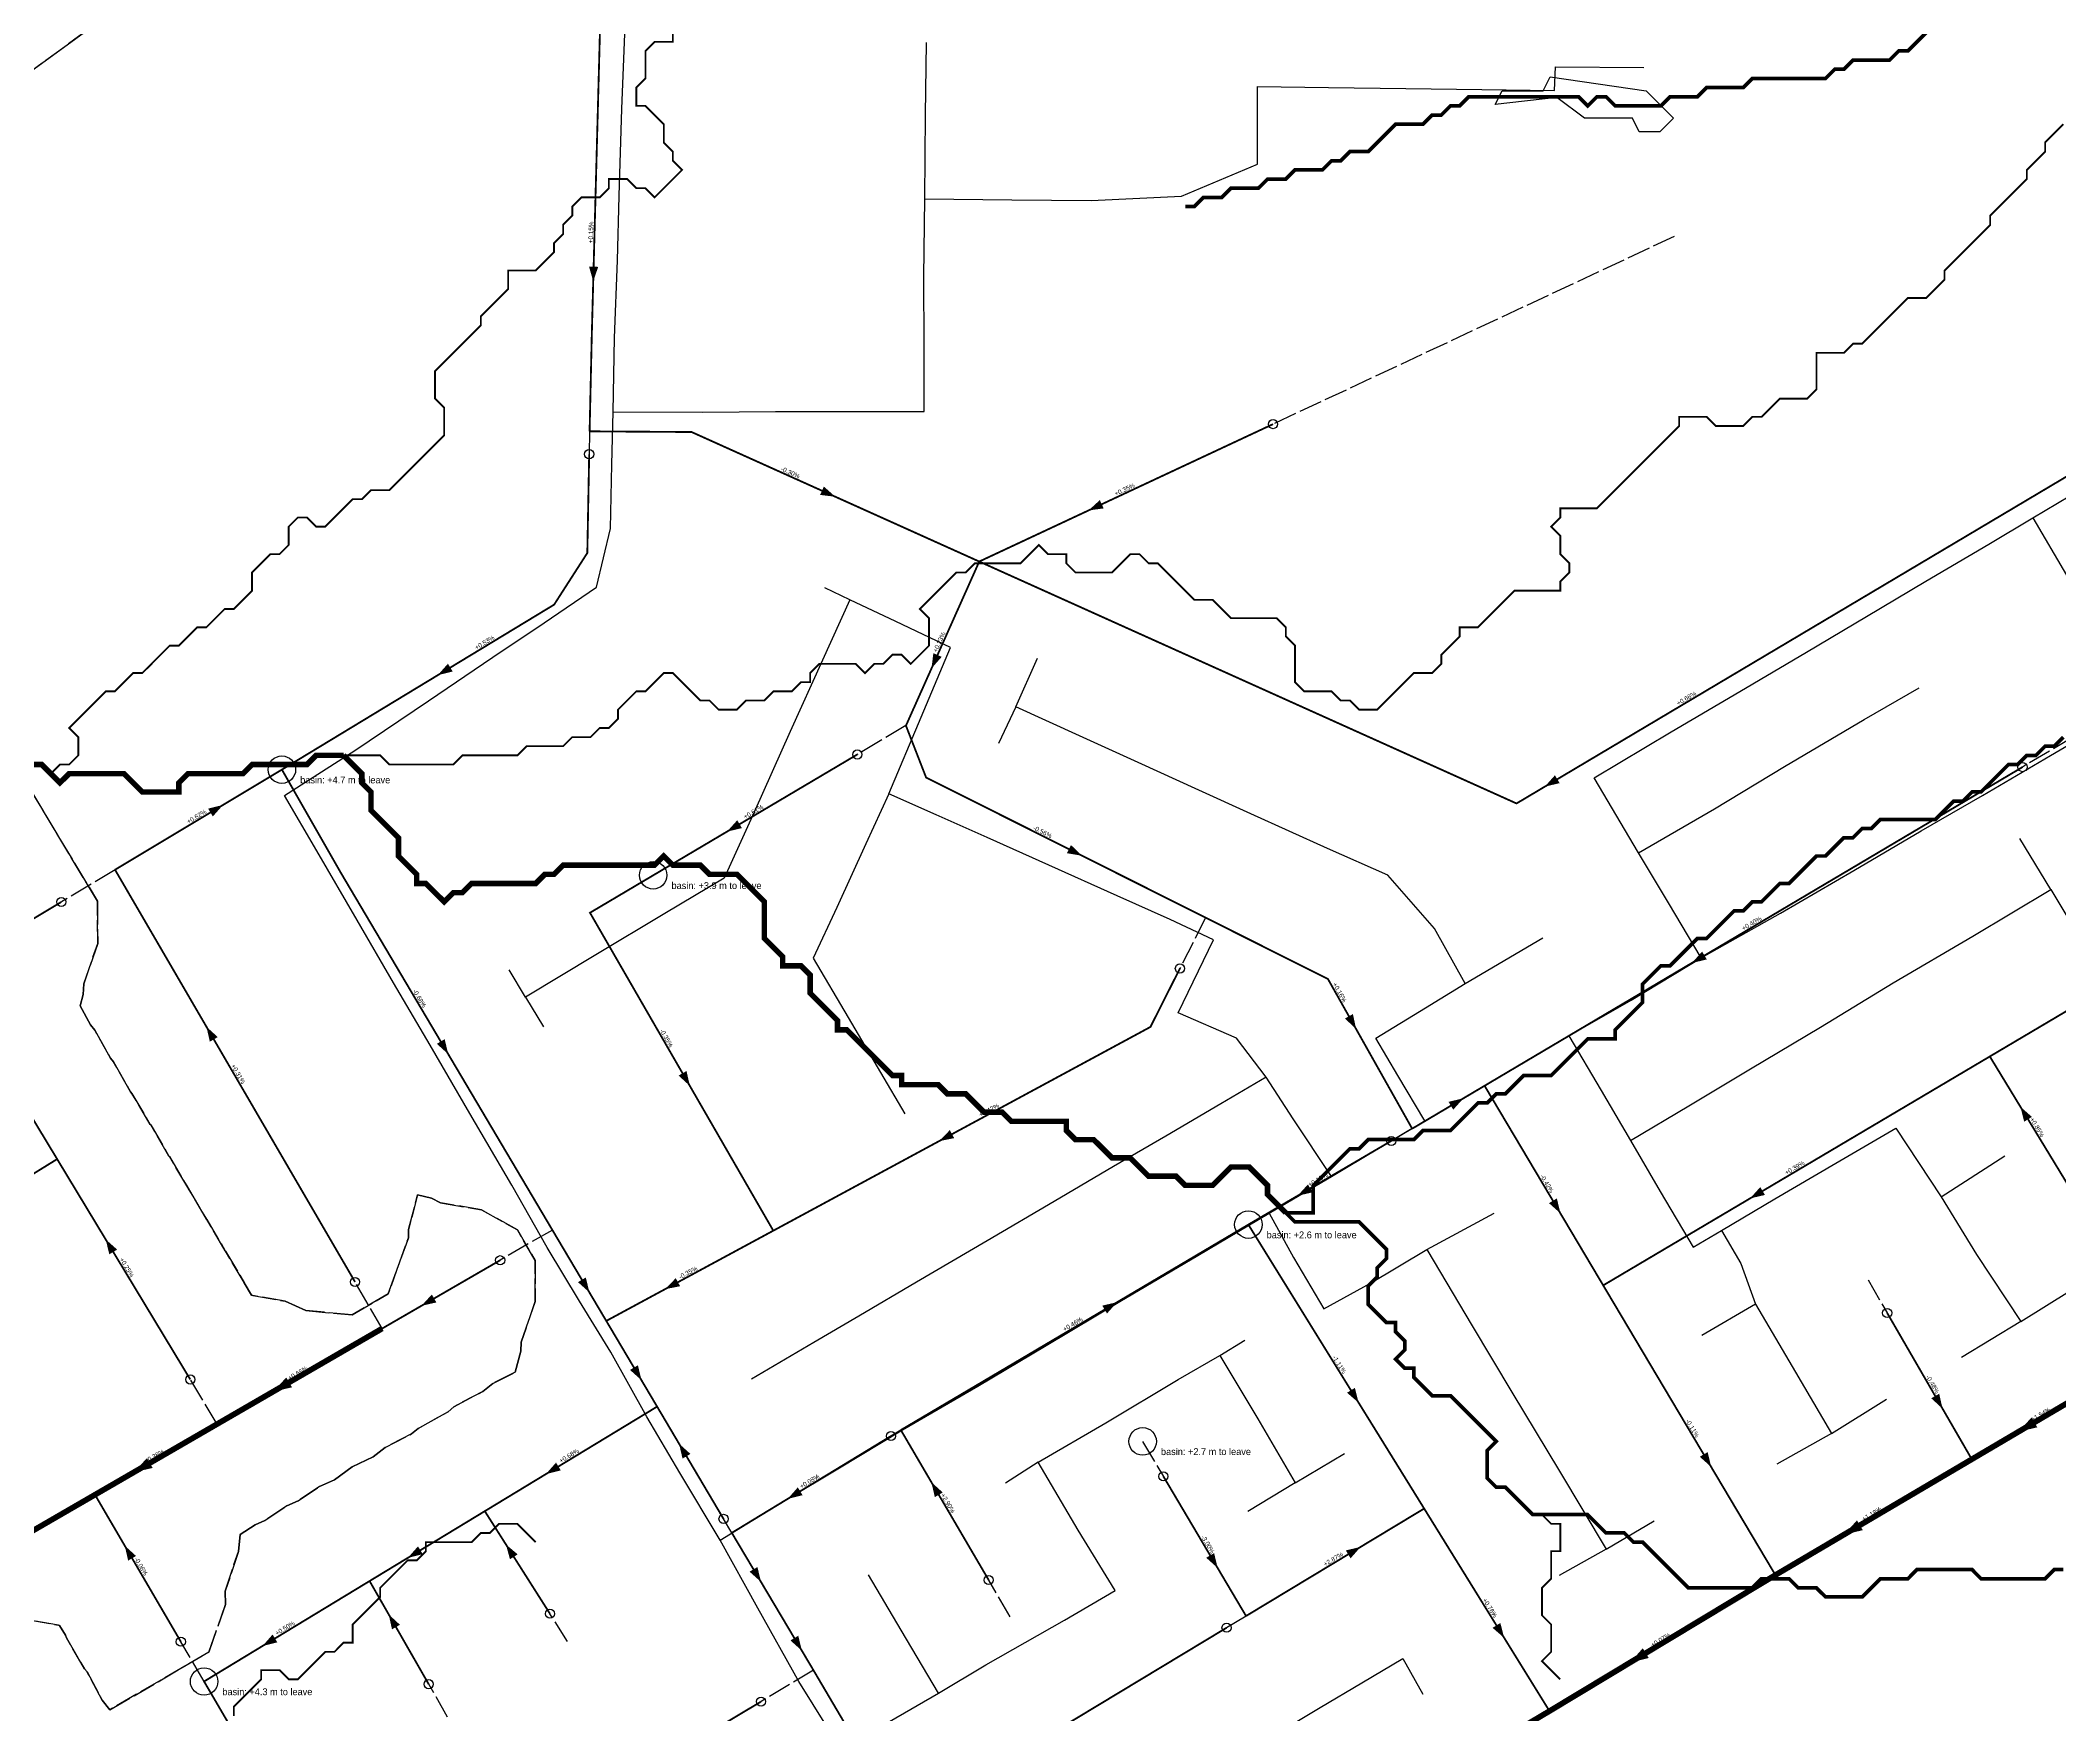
# Model space of a CAD drawing. Header units: metres. Extents: x 442821 to 452274, y 2561971 to 2571293.
# Drawn here: x 444791 to 445674, y 2566429 to 2567161 of the extents above; entities that cross this region are included whole.
import ezdxf
from ezdxf.enums import TextEntityAlignment as Align

# ---------------------------------------------------------------- set-up
doc = ezdxf.new("R2010")
doc.units = ezdxf.units.M
doc.header["$LTSCALE"] = 8
doc.linetypes.add('DASHDOT', pattern=[3.556, 2.54, -0.508, 0, -0.508])
doc.linetypes.add('DASHED', pattern=[1.524, 1.27, -0.254])
for name, color, linetype in [('A_ARROWS', 7, 'Continuous'), ('A_BASINS', 1, 'Continuous'), ('A_BUILT_2006', 252, 'Continuous'), ('A_CATCHMENTS', 7, 'Continuous'), ('A_ENVELOPE', 3, 'Continuous'), ('A_GRADIENT', 8, 'Continuous'), ('A_HEAD_GAP', 8, 'Continuous'), ('A_HEADS', 8, 'Continuous'), ('A_STREAMS', 5, 'Continuous'), ('A_WADI', 4, 'Continuous')]:
    doc.layers.add(name, color=color, linetype=linetype)

msp = doc.modelspace()

# ---------------------------------------------------------------- linework, layer by layer
at = {"layer": 'A_ARROWS', "color": 2}
for points in [[(445032.37, 2567055.61), (445030.54, 2567062.06), (445034.54, 2567061.96)], [(445138.25, 2566961.4), (445131.59, 2566962.21), (445133.23, 2566965.85)], [(445248.96, 2566955.41), (445253.91, 2566959.93), (445255.6, 2566956.31)], [(444964.39, 2566883.36), (444968.83, 2566888.38), (444970.9, 2566884.96)], [(445180.31, 2566886.33), (445181.1, 2566892.99), (445184.75, 2566891.36)], [(445448.46, 2566834.58), (445452.94, 2566839.57), (445454.98, 2566836.13)], [(444870.47, 2566826.57), (444866.01, 2566821.56), (444863.95, 2566824.99)], [(445090.86, 2566814.92), (445095.35, 2566819.9), (445097.39, 2566816.46)], [(445246.13, 2566804.38), (445239.52, 2566805.47), (445241.31, 2566809.04)], [(445512.81, 2566757.46), (445517.3, 2566762.45), (445519.34, 2566759.01)], [(445365.98, 2566728.56), (445361.1, 2566733.16), (445364.59, 2566735.12)], [(444863.22, 2566729.58), (444868.17, 2566725.05), (444864.71, 2566723.04)], [(444968.95, 2566717.6), (444963.97, 2566722.09), (444967.41, 2566724.13)], [(445074.63, 2566703.67), (445069.7, 2566708.21), (445073.16, 2566710.21)], [(445412.94, 2566698.28), (445408.45, 2566693.3), (445406.41, 2566696.74)], [(445656.5, 2566694.56), (445661.53, 2566690.13), (445658.12, 2566688.05)], [(445183.64, 2566679.55), (445188.32, 2566684.36), (445190.22, 2566680.84)], [(445340.4, 2566655.64), (445344.91, 2566660.6), (445346.94, 2566657.15)], [(445538.23, 2566654.46), (445542.72, 2566659.44), (445544.75, 2566656)], [(445455.33, 2566647.93), (445450.34, 2566652.41), (445453.78, 2566654.46)], [(445030.69, 2566613.36), (445025.7, 2566617.85), (445029.14, 2566619.89)], [(445063.78, 2566614.79), (445068.46, 2566619.59), (445070.36, 2566616.07)], [(445261.52, 2566609.11), (445257.03, 2566604.14), (445254.99, 2566607.58)], [(445053.46, 2566574.97), (445048.47, 2566579.45), (445051.91, 2566581.49)], [(445367.09, 2566565.09), (445362.02, 2566569.48), (445365.43, 2566571.59)], [(445622.44, 2566562.51), (445617.5, 2566567.05), (445620.96, 2566569.05)], [(445655.71, 2566552.45), (445661.33, 2566558.66), (445663.87, 2566554.35)], [(445069.89, 2566547.21), (445074.87, 2566542.72), (445071.43, 2566540.68)], [(445521.27, 2566537), (445516.28, 2566541.48), (445519.72, 2566543.52)], [(445011.67, 2566533.9), (445016.11, 2566538.93), (445018.18, 2566535.51)], [(445117.4, 2566523.05), (445121.83, 2566528.09), (445123.9, 2566524.67)], [(445180.24, 2566530.37), (445185.2, 2566525.85), (445181.75, 2566523.83)], [(445579.4, 2566507.46), (445585.02, 2566513.68), (445587.56, 2566509.37)], [(444951.3, 2566497.26), (444955.74, 2566502.29), (444957.81, 2566498.88)], [(444994.2, 2566503.12), (444999.32, 2566498.79), (444995.95, 2566496.64)], [(445305.43, 2566492.81), (445300.45, 2566497.3), (445303.89, 2566499.34)], [(445368.01, 2566502.08), (445363.56, 2566497.06), (445361.49, 2566500.49)], [(445105.73, 2566486.72), (445100.74, 2566491.2), (445104.18, 2566493.24)], [(444942.92, 2566472.54), (444947.84, 2566467.98), (444944.37, 2566465.99)], [(444887.72, 2566458.68), (444892.15, 2566463.71), (444894.23, 2566460.29)], [(445123.59, 2566456.66), (445118.6, 2566461.14), (445122.04, 2566463.19)], [(445430.73, 2566462.26), (445425.66, 2566466.65), (445429.06, 2566468.76)], [(445485.79, 2566451.46), (445491.35, 2566457.73), (445493.93, 2566453.45)]]:
    msp.add_solid(points, dxfattribs=at)
at = {"layer": 'A_ARROWS', "color": 3}
for points in [[(444819.16, 2566636.55), (444824.18, 2566632.1), (444820.75, 2566630.04)], [(444957.25, 2566607.51), (444961.79, 2566612.45), (444963.79, 2566608.99)], [(444892.46, 2566570), (444898.13, 2566576.17), (444900.63, 2566571.85)], [(444831.53, 2566534.73), (444837.2, 2566540.9), (444839.71, 2566536.58)], [(444827.49, 2566502.59), (444832.44, 2566498.08), (444828.99, 2566496.06)]]:
    msp.add_solid(points, dxfattribs=at)
at = {"layer": 'A_BASINS', "color": 1}
for centre in [(444896.23, 2566842.03), (445058.6, 2566795.81), (445318.86, 2566643.02), (445272.64, 2566548.21), (444862.19, 2566443.19)]:
    msp.add_circle(centre, 6, dxfattribs=at)
at = {"layer": 'A_BUILT_2006', "color": 252}
for points in [[(445044.85, 2567131.12), (445046.44, 2567171.15)], [(445177.71, 2567128.41), (445178.05, 2567160.04)], [(445452.8, 2567139.12), (445453.22, 2567149.4)], [(445453.22, 2567149.4), (445491.76, 2567149.13)], [(445322.86, 2567106.81), (445322.93, 2567140.9)], [(445322.93, 2567140.9), (445353.84, 2567140.47)], [(445353.84, 2567140.47), (445387.66, 2567140.01)], [(445387.66, 2567140.01), (445421, 2567139.55)], [(445421, 2567139.55), (445452.8, 2567139.12)], [(445043.77, 2567093), (445044.85, 2567131.12)], [(445177.32, 2567091.74), (445177.71, 2567128.41)], [(445289.61, 2567092.85), (445322.86, 2567106.81)], [(445042.93, 2567064.74), (445043.77, 2567093)], [(445176.93, 2567057.75), (445177.32, 2567091.74)], [(445177.32, 2567091.74), (445215.4, 2567091.33)], [(445215.4, 2567091.33), (445250.16, 2567090.96)], [(445250.16, 2567090.96), (445289.61, 2567092.85)], [(445041.65, 2567030.93), (445042.93, 2567064.74)], [(445177.03, 2567027.07), (445176.93, 2567057.75)], [(445041.05, 2566998.57), (445041.65, 2567030.93)], [(445177.03, 2566998.66), (445177.03, 2567027.07)], [(445040.47, 2566975.44), (445041.05, 2566998.57)], [(445041.05, 2566998.57), (445080.32, 2566998.47)], [(445080.32, 2566998.47), (445112.04, 2566998.62)], [(445112.04, 2566998.62), (445149.27, 2566998.64)], [(445149.27, 2566998.64), (445177.03, 2566998.66)], [(445039.91, 2566947.47), (445040.47, 2566975.44)], [(445661.88, 2566952.15), (445683.53, 2566965)], [(445033.75, 2566921.9), (445039.91, 2566947.47)], [(445642.64, 2566940.72), (445661.88, 2566952.15)], [(445661.88, 2566952.15), (445676.68, 2566927.16)], [(445615.19, 2566924.42), (445642.64, 2566940.72)], [(445010.85, 2566906.27), (445033.75, 2566921.9)], [(445144.51, 2566916.29), (445133.62, 2566921.52)], [(445589.24, 2566909.01), (445615.19, 2566924.42)], [(445144.51, 2566916.29), (445132.62, 2566889.91)], [(445164.65, 2566906.85), (445144.51, 2566916.29)], [(444988.44, 2566891.17), (445010.85, 2566906.27)], [(445188.62, 2566895.52), (445164.65, 2566906.85)], [(445563, 2566893.43), (445589.24, 2566909.01)], [(445175.76, 2566865.03), (445188.62, 2566895.52)], [(445533.74, 2566876.17), (445563, 2566893.43)], [(444960.32, 2566872.07), (444988.44, 2566891.17)], [(445132.62, 2566889.91), (445118.56, 2566858.72)], [(445217.12, 2566869.52), (445226.62, 2566890.74)], [(445503.69, 2566858.61), (445533.74, 2566876.17)], [(445588.2, 2566864.02), (445612.17, 2566877.81)], [(444928.18, 2566850.42), (444960.32, 2566872.07)], [(445217.12, 2566869.52), (445209.62, 2566853.52)], [(445244.98, 2566856.84), (445217.12, 2566869.52)], [(445118.56, 2566858.72), (445102.68, 2566823.49)], [(445161.62, 2566831.52), (445175.76, 2566865.03)], [(445470.03, 2566838.41), (445503.69, 2566858.61)], [(445553.38, 2566843.42), (445588.2, 2566864.02)], [(445669.64, 2566848.23), (445700.21, 2566866.11)], [(444897.3, 2566830.73), (444928.18, 2566850.42)], [(445270.74, 2566845.12), (445244.98, 2566856.84)], [(445297.16, 2566833.1), (445270.74, 2566845.12)], [(445522.71, 2566824.88), (445553.38, 2566843.42)], [(445639.84, 2566830.78), (445669.64, 2566848.23)], [(445161.62, 2566831.52), (445151.59, 2566809.65)], [(445182.34, 2566822.25), (445161.62, 2566831.52)], [(445319.9, 2566822.76), (445297.16, 2566833.1)], [(445489.51, 2566805.6), (445470.03, 2566838.41)], [(444911.57, 2566806.48), (444897.3, 2566830.73)], [(445102.68, 2566823.49), (445089.62, 2566794.52)], [(445353.41, 2566807.61), (445319.9, 2566822.76)], [(445489.51, 2566805.6), (445522.71, 2566824.88)], [(445613.14, 2566815.2), (445639.84, 2566830.78)], [(445204.64, 2566812.28), (445182.34, 2566822.25)], [(445583.69, 2566797.98), (445613.14, 2566815.2)], [(444929.08, 2566776.17), (444911.57, 2566806.48)], [(445151.59, 2566809.65), (445138.83, 2566781.79)], [(445231.62, 2566800.21), (445204.64, 2566812.28)], [(445379.89, 2566795.84), (445353.41, 2566807.61)], [(445502.52, 2566783.74), (445489.51, 2566805.6)], [(445669.83, 2566789.55), (445656.27, 2566811.92)], [(445261.51, 2566786.85), (445231.62, 2566800.21)], [(445551.51, 2566779.25), (445583.69, 2566797.98)], [(445089.62, 2566794.52), (445063.74, 2566779.05)], [(445400.24, 2566772.49), (445379.89, 2566795.84)], [(445635.63, 2566769.14), (445669.83, 2566789.55)], [(445669.83, 2566789.55), (445682.96, 2566767.73)], [(445063.74, 2566779.05), (445033.56, 2566761.01)], [(445138.83, 2566781.79), (445128.62, 2566759.52)], [(445284.62, 2566776.52), (445261.51, 2566786.85)], [(445516.83, 2566759.67), (445502.52, 2566783.74)], [(445516.83, 2566759.67), (445551.51, 2566779.25)], [(444945.04, 2566748.82), (444929.08, 2566776.17)], [(445303.62, 2566767.52), (445284.62, 2566776.52)], [(445413.62, 2566748.52), (445400.24, 2566772.49)], [(445033.56, 2566761.01), (445002.68, 2566742.55)], [(445288.2, 2566735.72), (445303.62, 2566767.52)], [(445413.62, 2566748.52), (445447.62, 2566768.52)], [(445600.9, 2566748.76), (445635.63, 2566769.14)], [(445002.68, 2566742.55), (444995.62, 2566754.52)], [(445128.62, 2566759.52), (445143.86, 2566733.61)], [(445486.22, 2566741.26), (445516.83, 2566759.67)], [(444961, 2566721.48), (444945.04, 2566748.82)], [(445396.39, 2566737.84), (445413.62, 2566748.52)], [(445568.99, 2566729.36), (445600.9, 2566748.76)], [(445002.68, 2566742.55), (445010.62, 2566729.52)], [(445313.62, 2566724.52), (445288.2, 2566735.72)], [(445374.62, 2566724.52), (445396.39, 2566737.84)], [(445458.97, 2566725.62), (445486.22, 2566741.26)], [(445143.86, 2566733.61), (445158.02, 2566709.54)], [(445428.12, 2566707.21), (445458.97, 2566725.62)], [(445458.97, 2566725.62), (445473.09, 2566701.68)], [(445538.42, 2566711.11), (445568.99, 2566729.36)], [(444978.45, 2566691.58), (444961, 2566721.48)], [(445326.62, 2566707.52), (445313.62, 2566724.52)], [(445384.26, 2566708.26), (445374.62, 2566724.52)], [(445158.02, 2566709.54), (445168.62, 2566691.52)], [(445396.05, 2566688.37), (445384.26, 2566708.26)], [(445511.46, 2566695.02), (445538.42, 2566711.11)], [(445326.62, 2566707.52), (445306.79, 2566695.88)], [(445338.44, 2566689.26), (445326.62, 2566707.52)], [(445396.05, 2566688.37), (445428.12, 2566707.21)], [(445473.09, 2566701.68), (445485.94, 2566679.78)], [(444996.75, 2566660.22), (444978.45, 2566691.58)], [(445306.79, 2566695.88), (445282.73, 2566681.77)], [(445485.94, 2566679.78), (445511.46, 2566695.02)], [(445282.73, 2566681.77), (445259.89, 2566668.37)], [(445355.16, 2566664.12), (445338.44, 2566689.26)], [(445375.88, 2566676.41), (445396.05, 2566688.37)], [(445575.78, 2566669.9), (445602.03, 2566685.2)], [(445602.03, 2566685.2), (445621.88, 2566655.24)], [(445355.16, 2566664.12), (445375.88, 2566676.41)], [(445485.94, 2566679.78), (445499, 2566657.44)], [(445621.88, 2566655.24), (445649.66, 2566673.13)], [(445259.89, 2566668.37), (445233.89, 2566653.12)], [(445327.93, 2566647.97), (445355.16, 2566664.12)], [(445549.09, 2566654.36), (445575.78, 2566669.9)], [(445012.28, 2566633.03), (444996.75, 2566660.22)], [(445499, 2566657.44), (445513.32, 2566633.15)], [(445621.88, 2566655.24), (445637.33, 2566629.92)], [(445233.89, 2566653.12), (445204.69, 2566635.91)], [(445296.75, 2566629.49), (445327.93, 2566647.97)], [(445327.93, 2566647.97), (445338.59, 2566628.58)], [(445396.91, 2566632.12), (445426.29, 2566647.96)], [(445525.83, 2566640.44), (445549.09, 2566654.36)], [(445513.32, 2566633.15), (445525.83, 2566640.44)], [(445525.83, 2566640.44), (445534.21, 2566626.05)], [(445026.39, 2566609.57), (445012.28, 2566633.03)], [(445204.69, 2566635.91), (445173.72, 2566617.82)], [(445262.7, 2566609.32), (445296.75, 2566629.49)], [(445338.59, 2566628.58), (445351.83, 2566606.25)], [(445372.29, 2566617.47), (445396.91, 2566632.12)], [(445396.91, 2566632.12), (445416.76, 2566598.75)], [(445637.33, 2566629.92), (445656.7, 2566600.7)], [(445534.21, 2566626.05), (445540.58, 2566608.2)], [(445656.7, 2566600.7), (445689.23, 2566620.89)], [(445173.72, 2566617.82), (445148.45, 2566602.99)], [(445351.83, 2566606.25), (445372.29, 2566617.47)], [(445040.07, 2566587.22), (445026.39, 2566609.57)], [(445148.45, 2566602.99), (445128.9, 2566591.52)], [(445230.48, 2566590.19), (445262.7, 2566609.32)], [(445540.58, 2566608.2), (445517.2, 2566594.47)], [(445540.58, 2566608.2), (445556.68, 2566580.94)], [(445416.76, 2566598.75), (445434.1, 2566569.67)], [(445656.7, 2566600.7), (445630.68, 2566584.88)], [(445055.84, 2566559), (445040.07, 2566587.22)], [(445128.9, 2566591.52), (445101.55, 2566575.48)], [(445200.51, 2566572.42), (445230.48, 2566590.19)], [(445288.1, 2566575.24), (445306.44, 2566585.75)], [(445306.44, 2566585.75), (445317.39, 2566592.54)], [(445306.44, 2566585.75), (445323.01, 2566558.11)], [(445556.68, 2566580.94), (445573.88, 2566551.65)], [(445167.57, 2566553.19), (445200.51, 2566572.42)], [(445256.54, 2566556.32), (445288.1, 2566575.24)], [(445434.1, 2566569.67), (445454.92, 2566535.11)], [(445573.88, 2566551.65), (445597.92, 2566566.63)], [(445070.2, 2566534.39), (445055.84, 2566559)], [(445323.01, 2566558.11), (445339.39, 2566530.01)], [(445140.08, 2566536.58), (445167.57, 2566553.19)], [(445226.9, 2566539.07), (445256.54, 2566556.32)], [(445573.88, 2566551.65), (445549.98, 2566538.23)], [(445339.39, 2566530.01), (445360.92, 2566542.86)], [(445087.94, 2566505.06), (445070.2, 2566534.39)], [(445115.69, 2566522.11), (445140.08, 2566536.58)], [(445226.9, 2566539.07), (445212.62, 2566529.99)], [(445244.42, 2566509.44), (445226.9, 2566539.07)], [(445454.92, 2566535.11), (445475.32, 2566501.09)], [(445339.39, 2566530.01), (445318.6, 2566517.6)], [(445087.94, 2566505.06), (445115.69, 2566522.11)], [(445104.34, 2566475.28), (445087.94, 2566505.06)], [(445260.62, 2566483), (445244.42, 2566509.44)], [(445475.32, 2566501.09), (445496.29, 2566513.48)], [(445475.32, 2566501.09), (445454.84, 2566489.51)], [(445167.04, 2566465.63), (445152.74, 2566489.76)], [(445238.48, 2566469.97), (445260.62, 2566483)], [(445122.35, 2566443.13), (445104.34, 2566475.28)], [(445204.12, 2566450.53), (445238.48, 2566469.97)], [(445183.37, 2566438.08), (445167.04, 2566465.63)], [(445368.55, 2566442.58), (445386.44, 2566453.16)], [(445386.44, 2566453.16), (445395.22, 2566437.69)], [(445141.15, 2566413.01), (445122.35, 2566443.13)], [(445183.37, 2566438.08), (445204.12, 2566450.53)], [(445161.95, 2566425.71), (445183.37, 2566438.08)], [(445350.3, 2566431.78), (445368.55, 2566442.58)], [(445322.6, 2566415.13), (445350.3, 2566431.78)]]:
    msp.add_lwpolyline(points, dxfattribs=at)
at = {"layer": 'A_CATCHMENTS', "color": 2, "linetype": 'DASHED'}
msp.add_lwpolyline([(444784.72, 2566470.26), (444798.55, 2566467.85), (444798.93, 2566467.7), (444801.6, 2566463.44), (444802.03, 2566462.23), (444809.89, 2566448.69), (444811.02, 2566447.37), (444817.6, 2566435.06), (444821.02, 2566430.79), (444864.28, 2566456.06), (444871.51, 2566476.79), (444871.48, 2566482.69), (444877.17, 2566500.09), (444878, 2566507.45), (444884.54, 2566511.7), (444888.81, 2566513.56), (444898.31, 2566519.96), (444903.38, 2566522.19), (444912.65, 2566528.47), (444919.2, 2566531.37), (444926.97, 2566537.01), (444936.1, 2566541.39), (444941.34, 2566545.46), (444952.94, 2566551.5), (444955.76, 2566553.83), (444968.86, 2566561.19), (444971.38, 2566563.33), (444984.1, 2566570.06), (444988.42, 2566573.56), (444998.26, 2566578.46), (445000.66, 2566587.67), (445000.9, 2566591.67), (445007, 2566609.34), (445007.02, 2566627.26), (444999.25, 2566640.68), (444983.54, 2566649.47), (444965.64, 2566652.58), (444961.57, 2566654.55), (444955.59, 2566656.08), (444951.57, 2566640.83), (444951.54, 2566637.27), (444942.75, 2566612.77), (444926.96, 2566603.58), (444906.64, 2566605.39), (444897.72, 2566609.48), (444883.58, 2566611.96), (444882.94, 2566612.21), (444879.75, 2566617.59), (444879.68, 2566617.68), (444871.57, 2566631.4), (444871.47, 2566631.52), (444863.39, 2566645.2), (444863.26, 2566645.35), (444855.21, 2566659.01), (444855.05, 2566659.19), (444847.02, 2566672.81), (444846.84, 2566673.03), (444838.84, 2566686.62), (444838.63, 2566686.86), (444830.66, 2566700.42), (444830.08, 2566701.09), (444822.55, 2566714.27), (444821.27, 2566715.78), (444814.43, 2566728.11), (444812.48, 2566730.47), (444808.02, 2566738.76), (444809.34, 2566743.72), (444809.62, 2566748.41), (444815.67, 2566765.97), (444815.55, 2566784.47), (444655.04, 2567051.97), (444822.46, 2567173.82)], dxfattribs=at)
at = {"layer": 'A_CATCHMENTS', "color": 3, "linetype": 'DASHED'}
msp.add_lwpolyline([(444655.04, 2567051.97), (444815.55, 2566784.47), (444815.55, 2566784.47), (444815.67, 2566765.97), (444809.62, 2566748.41), (444809.34, 2566743.72), (444808.02, 2566738.76), (444812.48, 2566730.47), (444814.43, 2566728.11), (444821.27, 2566715.78), (444822.55, 2566714.27), (444830.08, 2566701.09), (444830.66, 2566700.42), (444838.63, 2566686.86), (444838.84, 2566686.62), (444846.84, 2566673.03), (444847.02, 2566672.81), (444855.05, 2566659.19), (444855.21, 2566659.01), (444863.26, 2566645.35), (444863.39, 2566645.2), (444871.47, 2566631.52), (444871.57, 2566631.4), (444879.68, 2566617.68), (444879.75, 2566617.59), (444882.94, 2566612.21), (444883.58, 2566611.96), (444897.72, 2566609.48), (444906.64, 2566605.39), (444926.96, 2566603.58), (444942.75, 2566612.77), (444951.54, 2566637.27), (444951.57, 2566640.83), (444955.59, 2566656.08), (444961.57, 2566654.55), (444965.64, 2566652.58), (444983.54, 2566649.47), (444999.25, 2566640.68), (445007.02, 2566627.26), (445007, 2566609.34), (445000.9, 2566591.67), (445000.66, 2566587.67), (444998.26, 2566578.46), (444988.42, 2566573.56), (444984.1, 2566570.06), (444971.38, 2566563.33), (444968.86, 2566561.19), (444955.76, 2566553.83), (444952.94, 2566551.5), (444941.34, 2566545.46), (444936.1, 2566541.39), (444926.97, 2566537.01), (444919.2, 2566531.37), (444912.65, 2566528.47), (444903.38, 2566522.19), (444898.31, 2566519.96), (444888.81, 2566513.56), (444884.54, 2566511.7), (444878, 2566507.45), (444877.17, 2566500.09), (444871.48, 2566482.69), (444871.51, 2566476.79), (444864.28, 2566456.06), (444821.02, 2566430.79), (444817.6, 2566435.06), (444811.02, 2566447.37), (444809.89, 2566448.69), (444802.03, 2566462.23), (444801.6, 2566463.44), (444798.93, 2566467.7), (444798.55, 2566467.85), (444784.72, 2566470.26)], dxfattribs=at)
at = {"layer": 'A_ENVELOPE', "color": 3}
msp.add_lwpolyline([(444250.94, 2566757.85), (445002.03, 2567304.52), (445444.13, 2567418.61), (445577.23, 2567680.07), (447477.54, 2567541.02)], dxfattribs=at)
at = {"layer": 'A_HEAD_GAP', "color": 8, "linetype": 'DASHED'}
for points in [[(445505.12, 2567075.26), (445329.67, 2566993.17)], [(445030.78, 2566990.01), (445030.6, 2566980.01)], [(445169.12, 2566861.27), (445147.85, 2566848.67)], [(445679.74, 2566856.38), (445657.39, 2566843.14)], [(444823.25, 2566798.24), (444799.78, 2566784.15)], [(445300.14, 2566777.3), (445288.92, 2566755.04)], [(445390.5, 2566684.99), (445381.34, 2566679.62)], [(445014.5, 2566640.66), (444991.68, 2566627.44)], [(444940.07, 2566597.57), (444928.21, 2566617.95)], [(445589.84, 2566618.88), (445598.23, 2566604.36)], [(444867.93, 2566555.8), (444856.16, 2566575.29)], [(445166.9, 2566553.16), (445162.58, 2566550.54)], [(445272.64, 2566548.21), (445281.7, 2566532.9)], [(445092.97, 2566508.19), (445089.36, 2566514.3)], [(445214.74, 2566471.45), (445205.31, 2566487.54)], [(445021.14, 2566460.7), (445013.44, 2566472.82)], [(445317.85, 2566471.82), (445309.33, 2566466.68)], [(444862.19, 2566443.19), (444852.04, 2566460.56)], [(445128.69, 2566448.08), (445105.76, 2566434.38)], [(444968.68, 2566427.59), (444960.42, 2566442)]]:
    msp.add_lwpolyline(points, dxfattribs=at)
at = {"layer": 'A_HEADS', "color": 2}
for centre in [(445329.67, 2566993.17), (445030.6, 2566980.01), (445147.85, 2566848.67), (445657.39, 2566843.14), (445288.92, 2566755.04), (445381.34, 2566679.62), (444928.21, 2566617.95), (445598.23, 2566604.36), (445162.58, 2566550.54), (445281.7, 2566532.9), (445089.36, 2566514.3), (445205.31, 2566487.54), (445013.44, 2566472.82), (445309.33, 2566466.68), (444960.42, 2566442), (445105.76, 2566434.38)]:
    msp.add_circle(centre, 2, dxfattribs=at)
at = {"layer": 'A_HEADS', "color": 3}
for centre in [(444799.78, 2566784.15), (444991.68, 2566627.44), (444856.16, 2566575.29), (444852.04, 2566460.56)]:
    msp.add_circle(centre, 2, dxfattribs=at)
at = {"layer": 'A_SECONDARY_HEADER', "color": 3, "const_width": 2.5}
msp.add_lwpolyline([(444940.07, 2566597.57), (444867.93, 2566555.8)], dxfattribs=at)
at = {"layer": 'A_SECONDARY_HEADER', "color": 2, "const_width": 2.5}
for points in [[(445697.19, 2566576.9), (445635.23, 2566540.38)], [(445635.23, 2566540.38), (445549.35, 2566489.75)]]:
    msp.add_lwpolyline(points, dxfattribs=at)
at = {"layer": 'A_SECONDARY_HEADER', "color": 3, "linetype": 'DASHED', "const_width": 2.5}
for points in [[(444867.93, 2566555.8), (444814.48, 2566524.86)], [(444814.48, 2566524.86), (444741.18, 2566482.43)]]:
    msp.add_lwpolyline(points, dxfattribs=at)
at = {"layer": 'A_SECONDARY_HEADER', "color": 2, "linetype": 'DASHED', "const_width": 2.5}
msp.add_lwpolyline([(445549.35, 2566489.75), (445450.55, 2566430.24)], dxfattribs=at)
at = {"layer": 'A_SECONDARY_HEADER', "color": 2, "linetype": 'DASHDOT', "const_width": 2.5}
msp.add_lwpolyline([(445450.55, 2566430.24), (445393.35, 2566396.31)], dxfattribs=at)
at = {"layer": 'A_SECONDARY_MAIN', "color": 2, "linetype": 'DASHED', "const_width": 0.8}
for points in [[(445035.28, 2567164.01), (445031.74, 2567032.16), (445030.78, 2566990.01)], [(445329.67, 2566993.17), (445201.18, 2566933.06)], [(445201.18, 2566933.06), (445169.12, 2566861.27)], [(445300.14, 2566777.3), (445353.67, 2566750.45), (445390.5, 2566684.99)], [(445730.32, 2566768.21), (445643.11, 2566716.57)], [(445643.11, 2566716.57), (445474.04, 2566616.45)], [(445166.9, 2566553.16), (445318.86, 2566643.02)], [(445038.08, 2566600.9), (445060.31, 2566563.41)], [(444934.57, 2566487.11), (444862.19, 2566443.19)]]:
    msp.add_lwpolyline(points, dxfattribs=at)
at = {"layer": 'A_SECONDARY_MAIN', "color": 2, "linetype": 'DASHDOT', "const_width": 0.8}
for points in [[(445030.78, 2566990.01), (445075.39, 2566989.71), (445201.18, 2566933.06)], [(445169.12, 2566861.27), (445177.94, 2566838.59), (445300.14, 2566777.3)], [(444896.23, 2566842.03), (444921.82, 2566797.21), (445014.5, 2566640.66)], [(445058.6, 2566795.81), (445030.95, 2566779.43), (445111.12, 2566640.37)], [(445390.5, 2566684.99), (445422.16, 2566703.75)], [(445422.16, 2566703.75), (445474.04, 2566616.45)], [(445014.5, 2566640.66), (445038.08, 2566600.9)], [(445111.12, 2566640.37), (445038.08, 2566600.9)], [(445318.86, 2566643.02), (445395.74, 2566518.81)], [(445474.04, 2566616.45), (445549.35, 2566489.75)], [(445598.23, 2566604.36), (445635.23, 2566540.38)], [(445281.7, 2566532.9), (445317.85, 2566471.82)], [(445092.97, 2566508.19), (445110.83, 2566478.14)], [(444862.19, 2566443.19), (444928.99, 2566328.83)], [(445128.69, 2566448.08), (445167.97, 2566381.4)]]:
    msp.add_lwpolyline(points, dxfattribs=at)
at = {"layer": 'A_SECONDARY_MAIN', "color": 2, "const_width": 0.8}
for points in [[(444823.25, 2566798.24), (444896.23, 2566842.03)], [(445681.77, 2566653), (445643.11, 2566716.57)], [(445060.31, 2566563.41), (444984.95, 2566517.68)], [(445205.31, 2566487.54), (445166.9, 2566553.16)], [(444984.95, 2566517.68), (444934.57, 2566487.11)], [(445013.44, 2566472.82), (444984.95, 2566517.68)], [(445317.85, 2566471.82), (445395.74, 2566518.81)], [(445395.74, 2566518.81), (445450.55, 2566430.24)], [(444960.42, 2566442), (444934.57, 2566487.11)], [(445110.83, 2566478.14), (445128.69, 2566448.08)]]:
    msp.add_lwpolyline(points, dxfattribs=at)
at = {"layer": 'A_SECONDARY_MAIN', "color": 3, "linetype": 'DASHED', "const_width": 0.8}
msp.add_lwpolyline([(444797.94, 2566671.68), (444725.44, 2566626.85)], dxfattribs=at)
at = {"layer": 'A_SECONDARY_MAIN_BRANCH', "color": 2, "const_width": 0.8}
for points in [[(445807.78, 2567048.2), (445436.13, 2566827.24), (445201.18, 2566933.06)], [(445030.6, 2566980.01), (445029.78, 2566936.8), (445015.26, 2566914.2), (444896.23, 2566842.03)], [(445147.85, 2566848.67), (445058.6, 2566795.81)], [(445089.36, 2566514.3), (445060.31, 2566563.41)], [(445309.33, 2566466.68), (445167.97, 2566381.4)], [(445105.76, 2566434.38), (445053.46, 2566403.15)]]:
    msp.add_lwpolyline(points, dxfattribs=at)
at = {"layer": 'A_SECONDARY_MAIN_BRANCH', "color": 2, "linetype": 'DASHED', "const_width": 0.8}
for points in [[(445657.39, 2566843.14), (445422.16, 2566703.75)], [(444928.21, 2566617.95), (444823.25, 2566798.24)], [(445288.92, 2566755.04), (445276.03, 2566729.48), (445111.12, 2566640.37)], [(445381.34, 2566679.62), (445318.86, 2566643.02)], [(445162.58, 2566550.54), (445092.97, 2566508.19)]]:
    msp.add_lwpolyline(points, dxfattribs=at)
at = {"layer": 'A_SECONDARY_MAIN_BRANCH', "color": 3, "linetype": 'DASHED', "const_width": 0.8}
for points in [[(444799.78, 2566784.15), (444748.57, 2566753.43)], [(444762.54, 2566730.3), (444797.94, 2566671.68)], [(444856.16, 2566575.29), (444797.94, 2566671.68)], [(444991.68, 2566627.44), (444940.07, 2566597.57)], [(444852.04, 2566460.56), (444814.48, 2566524.86)]]:
    msp.add_lwpolyline(points, dxfattribs=at)
at = {"layer": 'A_STREAMS', "color": 5}
for points, const_width in [([(445067.21, 2567164.38), (445067.21, 2567160.38), (445063.21, 2567160.38), (445059.21, 2567160.38), (445055.21, 2567156.38), (445055.21, 2567152.38), (445055.21, 2567148.38), (445055.21, 2567144.37), (445051.21, 2567140.37), (445051.21, 2567136.37), (445051.21, 2567132.37), (445055.21, 2567132.37), (445059.21, 2567128.37), (445063.21, 2567124.37), (445063.21, 2567120.37), (445063.21, 2567116.36), (445067.21, 2567112.36), (445067.21, 2567108.36), (445071.21, 2567104.36), (445067.21, 2567100.36), (445063.21, 2567096.36), (445059.21, 2567092.36), (445055.21, 2567096.36), (445051.21, 2567096.36), (445047.21, 2567100.36), (445043.21, 2567100.36), (445039.21, 2567100.36), (445039.21, 2567096.36), (445035.2, 2567092.36), (445031.2, 2567092.36), (445027.2, 2567092.36), (445023.2, 2567088.35), (445023.2, 2567084.35), (445019.2, 2567080.35), (445019.2, 2567076.35), (445015.2, 2567072.35), (445015.2, 2567068.35), (445011.2, 2567064.35), (445007.2, 2567060.34), (445003.2, 2567060.34), (444999.2, 2567060.34), (444995.2, 2567060.34), (444995.2, 2567056.34), (444995.2, 2567052.34), (444991.2, 2567048.34), (444987.2, 2567044.34), (444983.2, 2567040.34), (444983.2, 2567036.34), (444979.2, 2567032.33), (444975.2, 2567028.33), (444971.2, 2567024.33), (444967.2, 2567020.33), (444963.19, 2567016.33), (444963.19, 2567012.33), (444963.19, 2567008.33), (444963.19, 2567004.32), (444967.2, 2567000.32), (444967.2, 2566996.32), (444967.2, 2566992.32), (444967.2, 2566988.32), (444963.19, 2566984.32), (444959.19, 2566980.32), (444955.19, 2566976.32), (444951.19, 2566972.31), (444947.19, 2566968.31), (444943.19, 2566964.31), (444939.19, 2566964.31), (444935.19, 2566964.31), (444931.19, 2566960.31), (444927.19, 2566960.31), (444923.19, 2566956.31), (444919.19, 2566952.31), (444915.19, 2566948.31), (444911.19, 2566948.31), (444907.19, 2566952.31), (444903.19, 2566952.31), (444899.19, 2566948.31), (444899.19, 2566944.3), (444899.19, 2566940.3), (444895.19, 2566936.3), (444891.18, 2566936.3), (444887.18, 2566932.3), (444883.18, 2566928.3), (444883.18, 2566924.3), (444883.18, 2566920.3), (444879.18, 2566916.29), (444875.18, 2566912.29), (444871.18, 2566912.29), (444867.18, 2566908.29), (444863.18, 2566904.29), (444859.18, 2566904.29), (444855.18, 2566900.29), (444851.18, 2566896.29), (444847.18, 2566896.29), (444843.18, 2566892.29), (444839.18, 2566888.28), (444835.18, 2566884.28), (444831.18, 2566884.28), (444827.18, 2566880.28), (444823.18, 2566876.28), (444819.17, 2566876.28), (444815.17, 2566872.28), (444811.17, 2566868.28), (444807.17, 2566864.28), (444803.17, 2566860.27), (444807.17, 2566856.27), (444807.17, 2566852.27), (444807.17, 2566848.27), (444803.17, 2566844.27), (444799.17, 2566844.27), (444795.17, 2566840.27)], 0.8), ([(445615.28, 2567164.38), (445611.28, 2567160.38), (445607.28, 2567156.38), (445603.28, 2567156.38), (445599.28, 2567152.38), (445595.28, 2567152.38), (445591.28, 2567152.38), (445587.28, 2567152.38), (445583.28, 2567152.38), (445579.28, 2567148.38), (445575.28, 2567148.38), (445571.28, 2567144.37), (445567.28, 2567144.37), (445563.28, 2567144.37), (445559.28, 2567144.37), (445555.28, 2567144.37), (445551.28, 2567144.37), (445547.28, 2567144.37), (445543.27, 2567144.37), (445539.27, 2567144.37), (445535.27, 2567140.37), (445531.27, 2567140.37), (445527.27, 2567140.37), (445523.27, 2567140.37), (445519.27, 2567140.37), (445515.27, 2567136.37), (445511.27, 2567136.37), (445507.27, 2567136.37), (445503.27, 2567136.37), (445499.27, 2567132.37), (445495.27, 2567132.37), (445491.27, 2567132.37), (445487.27, 2567132.37), (445483.27, 2567132.37), (445479.27, 2567132.37), (445475.27, 2567136.37), (445471.26, 2567136.37), (445467.26, 2567132.37), (445463.26, 2567136.37), (445459.26, 2567136.37), (445455.26, 2567136.37), (445451.26, 2567136.37), (445447.26, 2567136.37), (445443.26, 2567136.37), (445439.26, 2567136.37), (445435.26, 2567136.37), (445431.26, 2567136.37), (445427.26, 2567136.37), (445423.26, 2567136.37), (445419.26, 2567136.37), (445415.26, 2567136.37), (445411.26, 2567132.37), (445407.26, 2567132.37), (445403.26, 2567128.37), (445399.25, 2567128.37), (445395.25, 2567124.37), (445391.25, 2567124.37), (445387.25, 2567124.37), (445383.25, 2567124.37), (445379.25, 2567120.37), (445375.25, 2567116.36), (445371.25, 2567112.36), (445367.25, 2567112.36), (445363.25, 2567112.36), (445359.25, 2567108.36), (445355.25, 2567108.36), (445351.25, 2567104.36), (445347.25, 2567104.36), (445343.25, 2567104.36), (445339.25, 2567104.36), (445335.25, 2567100.36), (445331.25, 2567100.36), (445327.25, 2567100.36), (445323.24, 2567096.36), (445319.24, 2567096.36), (445315.24, 2567096.36), (445311.24, 2567096.36), (445307.24, 2567092.36), (445303.24, 2567092.36), (445299.24, 2567092.36), (445295.24, 2567088.35), (445291.24, 2567088.35)], 1.6), ([(445675.29, 2567124.37), (445671.29, 2567120.37), (445667.29, 2567116.36), (445667.29, 2567112.36), (445663.29, 2567108.36), (445659.29, 2567104.36), (445659.29, 2567100.36), (445655.29, 2567096.36), (445651.29, 2567092.36), (445647.29, 2567088.35), (445643.29, 2567084.35), (445643.29, 2567080.35), (445639.29, 2567076.35), (445635.29, 2567072.35), (445631.29, 2567068.35), (445627.29, 2567064.35), (445623.29, 2567060.34), (445623.29, 2567056.34), (445619.29, 2567052.34), (445615.28, 2567048.34), (445611.28, 2567048.34), (445607.28, 2567048.34), (445603.28, 2567044.34), (445599.28, 2567040.34), (445595.28, 2567036.34), (445591.28, 2567032.33), (445587.28, 2567028.33), (445583.28, 2567028.33), (445579.28, 2567024.33), (445575.28, 2567024.33), (445571.28, 2567024.33), (445567.28, 2567024.33), (445567.28, 2567020.33), (445567.28, 2567016.33), (445567.28, 2567012.33), (445567.28, 2567008.33), (445563.28, 2567004.32), (445559.28, 2567004.32), (445555.28, 2567004.32), (445551.28, 2567004.32), (445547.28, 2567000.32), (445543.27, 2566996.32), (445539.27, 2566996.32), (445535.27, 2566992.32), (445531.27, 2566992.32), (445527.27, 2566992.32), (445523.27, 2566992.32), (445519.27, 2566996.32), (445515.27, 2566996.32), (445511.27, 2566996.32), (445507.27, 2566996.32), (445507.27, 2566992.32), (445503.27, 2566988.32), (445499.27, 2566984.32), (445495.27, 2566980.32), (445491.27, 2566976.32), (445487.27, 2566972.31), (445483.27, 2566968.31), (445479.27, 2566964.31), (445475.27, 2566960.31), (445471.26, 2566956.31), (445467.26, 2566956.31), (445463.26, 2566956.31), (445459.26, 2566956.31), (445455.26, 2566956.31), (445455.26, 2566952.31), (445451.26, 2566948.31), (445455.26, 2566944.3), (445455.26, 2566940.3), (445455.26, 2566936.3), (445459.26, 2566932.3), (445459.26, 2566928.3), (445455.26, 2566924.3), (445455.26, 2566920.3), (445451.26, 2566920.3), (445447.26, 2566920.3), (445443.26, 2566920.3), (445439.26, 2566920.3), (445435.26, 2566920.3), (445431.26, 2566916.29), (445427.26, 2566912.29), (445423.26, 2566908.29), (445419.26, 2566904.29), (445415.26, 2566904.29), (445411.26, 2566904.29), (445411.26, 2566900.29), (445407.26, 2566896.29), (445403.26, 2566892.29), (445403.26, 2566888.28), (445399.25, 2566884.28), (445395.25, 2566884.28), (445391.25, 2566884.28), (445387.25, 2566880.28), (445383.25, 2566876.28), (445379.25, 2566872.28), (445375.25, 2566868.28), (445371.25, 2566868.28), (445367.25, 2566868.28), (445363.25, 2566872.28), (445359.25, 2566872.28), (445355.25, 2566876.28), (445351.25, 2566876.28), (445347.25, 2566876.28), (445343.25, 2566876.28), (445339.25, 2566880.28), (445339.25, 2566884.28), (445339.25, 2566888.28), (445339.25, 2566892.29), (445339.25, 2566896.29), (445335.25, 2566900.29), (445335.25, 2566904.29), (445331.25, 2566908.29), (445327.25, 2566908.29), (445323.24, 2566908.29), (445319.24, 2566908.29), (445315.24, 2566908.29), (445311.24, 2566908.29), (445307.24, 2566912.29), (445303.24, 2566916.29), (445299.24, 2566916.29), (445295.24, 2566916.29), (445291.24, 2566920.3), (445287.24, 2566924.3), (445283.24, 2566928.3), (445279.24, 2566932.3), (445275.24, 2566932.3), (445271.24, 2566936.3), (445267.24, 2566936.3), (445263.24, 2566932.3), (445259.24, 2566928.3), (445255.24, 2566928.3), (445251.23, 2566928.3), (445247.23, 2566928.3), (445243.23, 2566928.3), (445239.23, 2566932.3), (445239.23, 2566936.3), (445235.23, 2566936.3), (445231.23, 2566936.3), (445227.23, 2566940.3), (445223.23, 2566936.3), (445219.23, 2566932.3), (445215.23, 2566932.3), (445211.23, 2566932.3), (445207.23, 2566932.3), (445203.23, 2566932.3), (445199.23, 2566932.3), (445195.23, 2566928.3), (445191.23, 2566928.3), (445187.23, 2566924.3), (445183.23, 2566920.3), (445179.22, 2566916.29), (445175.22, 2566912.29), (445179.22, 2566908.29), (445179.22, 2566904.29), (445179.22, 2566900.29), (445179.22, 2566896.29), (445175.22, 2566892.29), (445171.22, 2566888.28), (445167.22, 2566892.29), (445163.22, 2566892.29), (445159.22, 2566888.28), (445155.22, 2566888.28), (445151.22, 2566884.28), (445147.22, 2566888.28), (445143.22, 2566888.28), (445139.22, 2566888.28), (445135.22, 2566888.28), (445131.22, 2566888.28), (445127.22, 2566884.28), (445127.22, 2566880.28), (445123.22, 2566880.28), (445119.22, 2566876.28), (445115.22, 2566876.28), (445111.22, 2566876.28), (445107.21, 2566872.28), (445103.21, 2566872.28), (445099.21, 2566872.28), (445095.21, 2566868.28), (445091.21, 2566868.28), (445087.21, 2566868.28), (445083.21, 2566872.28), (445079.21, 2566872.28), (445075.21, 2566876.28), (445071.21, 2566880.28), (445067.21, 2566884.28), (445063.21, 2566884.28), (445059.21, 2566880.28), (445055.21, 2566876.28), (445051.21, 2566876.28), (445047.21, 2566872.28), (445043.21, 2566868.28), (445043.21, 2566864.28), (445039.21, 2566860.27), (445035.2, 2566860.27), (445031.2, 2566856.27), (445027.2, 2566856.27), (445023.2, 2566856.27), (445019.2, 2566852.27), (445015.2, 2566852.27), (445011.2, 2566852.27), (445007.2, 2566852.27), (445003.2, 2566852.27), (444999.2, 2566848.27), (444995.2, 2566848.27), (444991.2, 2566848.27), (444987.2, 2566848.27), (444983.2, 2566848.27), (444979.2, 2566848.27), (444975.2, 2566848.27), (444971.2, 2566844.27), (444967.2, 2566844.27), (444963.19, 2566844.27), (444959.19, 2566844.27), (444955.19, 2566844.27), (444951.19, 2566844.27), (444947.19, 2566844.27), (444943.19, 2566844.27), (444939.19, 2566848.27), (444935.19, 2566848.27), (444931.19, 2566848.27), (444927.19, 2566848.27), (444923.19, 2566848.27)], 0.8), ([(444923.19, 2566848.27), (444919.19, 2566848.27), (444915.19, 2566848.27), (444911.19, 2566848.27), (444907.19, 2566844.27), (444903.19, 2566844.27), (444899.19, 2566844.27), (444895.19, 2566844.27), (444891.18, 2566844.27), (444887.18, 2566844.27), (444883.18, 2566844.27), (444879.18, 2566840.27), (444875.18, 2566840.27), (444871.18, 2566840.27), (444867.18, 2566840.27), (444863.18, 2566840.27), (444859.18, 2566840.27), (444855.18, 2566840.27), (444851.18, 2566836.27), (444851.18, 2566832.26), (444847.18, 2566832.26), (444843.18, 2566832.26), (444839.18, 2566832.26), (444835.18, 2566832.26), (444831.18, 2566836.27), (444827.18, 2566840.27), (444823.18, 2566840.27), (444819.17, 2566840.27), (444815.17, 2566840.27), (444811.17, 2566840.27), (444807.17, 2566840.27), (444803.17, 2566840.27), (444799.17, 2566836.27), (444795.17, 2566840.27)], 2.4), ([(445335.25, 2566648.2), (445331.25, 2566652.2), (445327.25, 2566656.2), (445327.25, 2566660.2), (445323.24, 2566664.21), (445319.24, 2566668.21), (445315.24, 2566668.21), (445311.24, 2566668.21), (445307.24, 2566664.21), (445303.24, 2566660.2), (445299.24, 2566660.2), (445295.24, 2566660.2), (445291.24, 2566660.2), (445287.24, 2566664.21), (445283.24, 2566664.21), (445279.24, 2566664.21), (445275.24, 2566664.21), (445271.24, 2566668.21), (445267.24, 2566672.21), (445263.24, 2566672.21), (445259.24, 2566672.21), (445255.24, 2566676.21), (445251.23, 2566680.21), (445247.23, 2566680.21), (445243.23, 2566680.21), (445239.23, 2566684.21), (445239.23, 2566688.21), (445235.23, 2566688.21), (445231.23, 2566688.21), (445227.23, 2566688.21), (445223.23, 2566688.21), (445219.23, 2566688.21), (445215.23, 2566688.21), (445211.23, 2566692.22), (445207.23, 2566692.22), (445203.23, 2566692.22), (445199.23, 2566696.22), (445195.23, 2566700.22), (445191.23, 2566700.22), (445187.23, 2566700.22), (445183.23, 2566704.22), (445179.22, 2566704.22), (445175.22, 2566704.22), (445171.22, 2566704.22), (445167.22, 2566704.22), (445167.22, 2566708.22), (445163.22, 2566708.22), (445159.22, 2566712.22), (445155.22, 2566716.22), (445151.22, 2566720.23), (445147.22, 2566724.23), (445143.22, 2566728.23), (445139.22, 2566728.23), (445139.22, 2566732.23), (445135.22, 2566736.23), (445131.22, 2566740.23), (445127.22, 2566744.23), (445127.22, 2566748.24), (445127.22, 2566752.24), (445123.22, 2566756.24), (445119.22, 2566756.24), (445115.22, 2566756.24), (445115.22, 2566760.24), (445111.22, 2566764.24), (445107.21, 2566768.24), (445107.21, 2566772.24), (445107.21, 2566776.25), (445107.21, 2566780.25), (445107.21, 2566784.25), (445103.21, 2566788.25), (445099.21, 2566792.25), (445095.21, 2566796.25), (445091.21, 2566796.25), (445087.21, 2566796.25), (445083.21, 2566796.25), (445079.21, 2566800.25), (445075.21, 2566800.25), (445071.21, 2566800.25), (445067.21, 2566800.25), (445063.21, 2566804.26), (445059.21, 2566800.25), (445055.21, 2566800.25), (445051.21, 2566800.25), (445047.21, 2566800.25), (445043.21, 2566800.25), (445039.21, 2566800.25), (445035.2, 2566800.25), (445031.2, 2566800.25), (445027.2, 2566800.25), (445023.2, 2566800.25), (445019.2, 2566800.25), (445015.2, 2566796.25), (445011.2, 2566796.25), (445007.2, 2566792.25), (445003.2, 2566792.25), (444999.2, 2566792.25), (444995.2, 2566792.25), (444991.2, 2566792.25), (444987.2, 2566792.25), (444983.2, 2566792.25), (444979.2, 2566792.25), (444975.2, 2566788.25), (444971.2, 2566788.25), (444967.2, 2566784.25), (444963.19, 2566788.25), (444959.19, 2566792.25), (444955.19, 2566792.25), (444955.19, 2566796.25), (444951.19, 2566800.25), (444947.19, 2566804.26), (444947.19, 2566808.26), (444947.19, 2566812.26), (444943.19, 2566816.26), (444939.19, 2566820.26), (444935.19, 2566824.26), (444935.19, 2566828.26), (444935.19, 2566832.26), (444931.19, 2566836.27), (444931.19, 2566840.27), (444927.19, 2566844.27), (444923.19, 2566848.27)], 2.4), ([(445675.29, 2566856.27), (445671.29, 2566852.27), (445667.29, 2566852.27), (445663.29, 2566848.27), (445659.29, 2566848.27), (445655.29, 2566844.27), (445651.29, 2566844.27), (445647.29, 2566840.27), (445643.29, 2566836.27), (445639.29, 2566832.26), (445635.29, 2566832.26), (445631.29, 2566828.26), (445627.29, 2566828.26), (445623.29, 2566824.26), (445619.29, 2566820.26), (445615.28, 2566820.26), (445611.28, 2566820.26), (445607.28, 2566820.26), (445603.28, 2566820.26), (445599.28, 2566820.26), (445595.28, 2566820.26), (445591.28, 2566816.26), (445587.28, 2566816.26), (445583.28, 2566812.26), (445579.28, 2566812.26), (445575.28, 2566808.26), (445571.28, 2566804.26), (445567.28, 2566804.26), (445563.28, 2566800.25), (445559.28, 2566796.25), (445555.28, 2566792.25), (445551.28, 2566792.25), (445547.28, 2566788.25), (445543.27, 2566784.25), (445539.27, 2566784.25), (445535.27, 2566780.25), (445531.27, 2566780.25), (445527.27, 2566776.25), (445523.27, 2566772.24), (445519.27, 2566768.24), (445515.27, 2566768.24), (445511.27, 2566764.24), (445507.27, 2566760.24), (445503.27, 2566756.24), (445499.27, 2566756.24), (445495.27, 2566752.24), (445491.27, 2566748.24), (445491.27, 2566744.23), (445491.27, 2566740.23), (445487.27, 2566736.23), (445483.27, 2566732.23), (445479.27, 2566728.23), (445479.27, 2566724.23), (445475.27, 2566724.23), (445471.26, 2566724.23), (445467.26, 2566724.23), (445463.26, 2566720.23), (445459.26, 2566716.22), (445455.26, 2566712.22), (445451.26, 2566708.22), (445447.26, 2566708.22), (445443.26, 2566708.22), (445439.26, 2566708.22), (445435.26, 2566704.22), (445431.26, 2566700.22), (445427.26, 2566700.22), (445423.26, 2566696.22), (445419.26, 2566696.22), (445415.26, 2566692.22), (445411.26, 2566688.21), (445407.26, 2566684.21), (445403.26, 2566684.21), (445399.25, 2566684.21), (445395.25, 2566684.21), (445391.25, 2566680.21), (445387.25, 2566680.21), (445383.25, 2566680.21), (445379.25, 2566680.21), (445375.25, 2566680.21), (445371.25, 2566680.21), (445367.25, 2566676.21), (445363.25, 2566676.21), (445359.25, 2566672.21), (445355.25, 2566668.21), (445351.25, 2566664.21), (445347.25, 2566660.2), (445347.25, 2566656.2), (445347.25, 2566652.2), (445347.25, 2566648.2), (445343.25, 2566648.2), (445339.25, 2566648.2), (445335.25, 2566648.2)], 1.6), ([(444795.17, 2566840.27), (444791.17, 2566844.27), (444787.17, 2566844.27)], 2.4), ([(445447.26, 2566516.15), (445443.26, 2566516.15), (445439.26, 2566520.16), (445435.26, 2566524.16), (445431.26, 2566528.16), (445427.26, 2566528.16), (445423.26, 2566532.16), (445423.26, 2566536.16), (445423.26, 2566540.16), (445423.26, 2566544.16), (445427.26, 2566548.17), (445423.26, 2566552.17), (445419.26, 2566556.17), (445415.26, 2566560.17), (445411.26, 2566564.17), (445407.26, 2566568.17), (445403.26, 2566568.17), (445399.25, 2566568.17), (445395.25, 2566572.17), (445391.25, 2566576.18), (445391.25, 2566580.18), (445387.25, 2566580.18), (445383.25, 2566584.18), (445387.25, 2566588.18), (445387.25, 2566592.18), (445383.25, 2566596.18), (445383.25, 2566600.18), (445379.25, 2566600.18), (445375.25, 2566604.19), (445371.25, 2566608.19), (445371.25, 2566612.19), (445371.25, 2566616.19), (445375.25, 2566620.19), (445375.25, 2566624.19), (445379.25, 2566628.19), (445379.25, 2566632.2), (445375.25, 2566636.2), (445371.25, 2566640.2), (445367.25, 2566644.2), (445363.25, 2566644.2), (445359.25, 2566644.2), (445355.25, 2566644.2), (445351.25, 2566644.2), (445347.25, 2566644.2), (445343.25, 2566644.2), (445339.25, 2566644.2), (445335.25, 2566648.2)], 1.6), ([(445675.29, 2566492.15), (445671.29, 2566492.15), (445667.29, 2566488.14), (445663.29, 2566488.14), (445659.29, 2566488.14), (445655.29, 2566488.14), (445651.29, 2566488.14), (445647.29, 2566488.14), (445643.29, 2566488.14), (445639.29, 2566488.14), (445635.29, 2566492.15), (445631.29, 2566492.15), (445627.29, 2566492.15), (445623.29, 2566492.15), (445619.29, 2566492.15), (445615.28, 2566492.15), (445611.28, 2566492.15), (445607.28, 2566488.14), (445603.28, 2566488.14), (445599.28, 2566488.14), (445595.28, 2566488.14), (445591.28, 2566484.14), (445587.28, 2566480.14), (445583.28, 2566480.14), (445579.28, 2566480.14), (445575.28, 2566480.14), (445571.28, 2566480.14), (445567.28, 2566484.14), (445563.28, 2566484.14), (445559.28, 2566484.14), (445555.28, 2566488.14), (445551.28, 2566488.14), (445547.28, 2566488.14), (445543.27, 2566488.14), (445539.27, 2566484.14), (445535.27, 2566484.14), (445531.27, 2566484.14), (445527.27, 2566484.14), (445523.27, 2566484.14), (445519.27, 2566484.14), (445515.27, 2566484.14), (445511.27, 2566484.14), (445507.27, 2566488.14), (445503.27, 2566492.15), (445499.27, 2566496.15), (445495.27, 2566500.15), (445491.27, 2566504.15), (445487.27, 2566504.15), (445483.27, 2566508.15), (445479.27, 2566508.15), (445475.27, 2566508.15), (445471.26, 2566512.15), (445467.26, 2566516.15), (445463.26, 2566516.15), (445459.26, 2566516.15), (445455.26, 2566516.15), (445451.26, 2566516.15), (445447.26, 2566516.15)], 1.6), ([(445455.26, 2566444.13), (445451.26, 2566448.13), (445447.26, 2566452.13), (445451.26, 2566456.13), (445451.26, 2566460.14), (445451.26, 2566464.14), (445451.26, 2566468.14), (445447.26, 2566472.14), (445447.26, 2566476.14), (445447.26, 2566480.14), (445447.26, 2566484.14), (445451.26, 2566488.14), (445451.26, 2566492.15), (445451.26, 2566496.15), (445451.26, 2566500.15), (445455.26, 2566500.15), (445455.26, 2566504.15), (445455.26, 2566508.15), (445455.26, 2566512.15), (445451.26, 2566512.15), (445447.26, 2566516.15)], 0.8), ([(445007.2, 2566504.15), (445003.2, 2566508.15), (444999.2, 2566512.15), (444995.2, 2566512.15), (444991.2, 2566512.15), (444987.2, 2566508.15), (444983.2, 2566508.15), (444979.2, 2566504.15), (444975.2, 2566504.15), (444971.2, 2566504.15), (444967.2, 2566504.15), (444963.19, 2566504.15), (444959.19, 2566504.15), (444959.19, 2566500.15), (444955.19, 2566496.15), (444951.19, 2566496.15), (444947.19, 2566492.15), (444943.19, 2566488.14), (444939.19, 2566484.14), (444939.19, 2566480.14), (444935.19, 2566476.14), (444931.19, 2566472.14), (444927.19, 2566468.14), (444927.19, 2566464.14), (444927.19, 2566460.14), (444923.19, 2566460.14), (444919.19, 2566456.13), (444915.19, 2566456.13), (444911.19, 2566452.13), (444907.19, 2566448.13), (444903.19, 2566444.13), (444899.19, 2566444.13), (444895.19, 2566448.13), (444891.18, 2566448.13), (444887.18, 2566448.13), (444887.18, 2566444.13), (444883.18, 2566440.13), (444879.18, 2566436.13), (444875.18, 2566432.13), (444875.18, 2566428.12)], 0.8)]:
    msp.add_lwpolyline(points, dxfattribs=dict(at, const_width=const_width))
at = {"layer": 'A_WADI', "color": 4}
msp.add_lwpolyline([(445492.8, 2567139.01), (445504.8, 2567127.01), (445498.8, 2567121.01), (445489.8, 2567121.01), (445486.8, 2567127.01), (445465.8, 2567127.01), (445453.8, 2567136.01), (445426.8, 2567133.01), (445429.8, 2567139.01), (445447.8, 2567139.01), (445450.8, 2567145.01), (445492.8, 2567139.01)], close=True, dxfattribs=at)

# ---------------------------------------------------------------- texts
at = {"layer": 'A_BASINS', "color": 1}
for s, p in [('basin: +4.7 m to leave', (444904.23, 2566836.03)), ('basin: +3.9 m to leave', (445066.6, 2566789.81)), ('basin: +2.6 m to leave', (445326.86, 2566637.02)), ('basin: +2.7 m to leave', (445280.64, 2566542.21)), ('basin: +4.3 m to leave', (444870.19, 2566437.19))]:
    msp.add_text(s, height=3, dxfattribs=at).set_placement(p)
at = {"layer": 'A_GRADIENT', "color": 2}
for s, rotation, p in [('+0.15%', 88.46362, (445032.94, 2567077.01)), ('-0.30%', -24.24547, (445117.95, 2566970.54)), ('+0.35%', 25.07405, (445265.43, 2566963.11)), ('+0.53%', 31.22978, (444985.71, 2566896.28)), ('+0.23%', 65.92974, (445185.15, 2566897.16)), ('+0.66%', 30.73276, (445511.21, 2566871.88)), ('+0.62%', 30.96587, (444859.74, 2566820.13)), ('+0.61%', 30.63711, (445103.23, 2566822.24)), ('-0.56%', -26.63726, (445228.16, 2566813.4)), ('+0.40%', 30.64911, (445539.78, 2566773.44)), ('-0.68%', -59.37603, (444955.02, 2566741.14)), ('+0.16%', -60.63226, (445357.4, 2566743.81)), ('-0.35%', -60.03566, (445063.01, 2566723.82)), ('+0.31%', 300.20682, (444875.73, 2566708.09)), ('+0.42%', 28.38395, (445206.17, 2566691.73)), ('+0.85%', 301.31122, (445662.44, 2566684.78)), ('+0.18%', 30.36161, (445350.1, 2566661.32)), ('-0.42%', -59.27364, (445448.1, 2566660.1)), ('+0.39%', 30.63134, (445558.58, 2566666.51)), ('-0.35%', 28.38395, (445074.6, 2566620.63)), ('+0.46%', 30.5968, (445242.88, 2566598.09)), ('-1.11%', -58.24745, (445357.3, 2566580.92)), ('-0.48%', -59.95934, (445616.73, 2566572.37)), ('+1.54%', 30.51656, (445666.21, 2566558.64)), ('-0.11%', -59.27364, (445511.7, 2566553.1)), ('+0.68%', 31.25014, (445022.63, 2566540.55)), ('+0.08%', 31.31174, (445127.78, 2566529.36)), ('+2.90%', 300.34477, (445186.11, 2566520.35)), ('+1.18%', 30.51656, (445592.29, 2566515.07)), ('-3.00%', -59.38305, (445299.78, 2566502.36)), ('+2.87%', 31.10208, (445356.79, 2566495.32)), ('+0.76%', -58.24745, (445423.15, 2566474.52)), ('+0.50%', 31.25014, (444898.38, 2566465.15)), ('+0.07%', 31.06586, (445499.95, 2566460))]:
    msp.add_text(s, height=2, rotation=rotation, dxfattribs=at).set_placement(p, align=Align.BOTTOM_CENTER)
at = {"layer": 'A_GRADIENT', "color": 3}
for s, rotation, p in [('+0.25%', 301.13019, (444827.05, 2566623.48)), ('+0.65%', 30.06764, (444904, 2566576.68)), ('+0.36%', 30.06764, (444841.2, 2566540.33)), ('-0.06%', 300.29127, (444833.26, 2566492.71))]:
    msp.add_text(s, height=2, rotation=rotation, dxfattribs=at).set_placement(p, align=Align.BOTTOM_CENTER)

doc.saveas('drawing.dxf')
